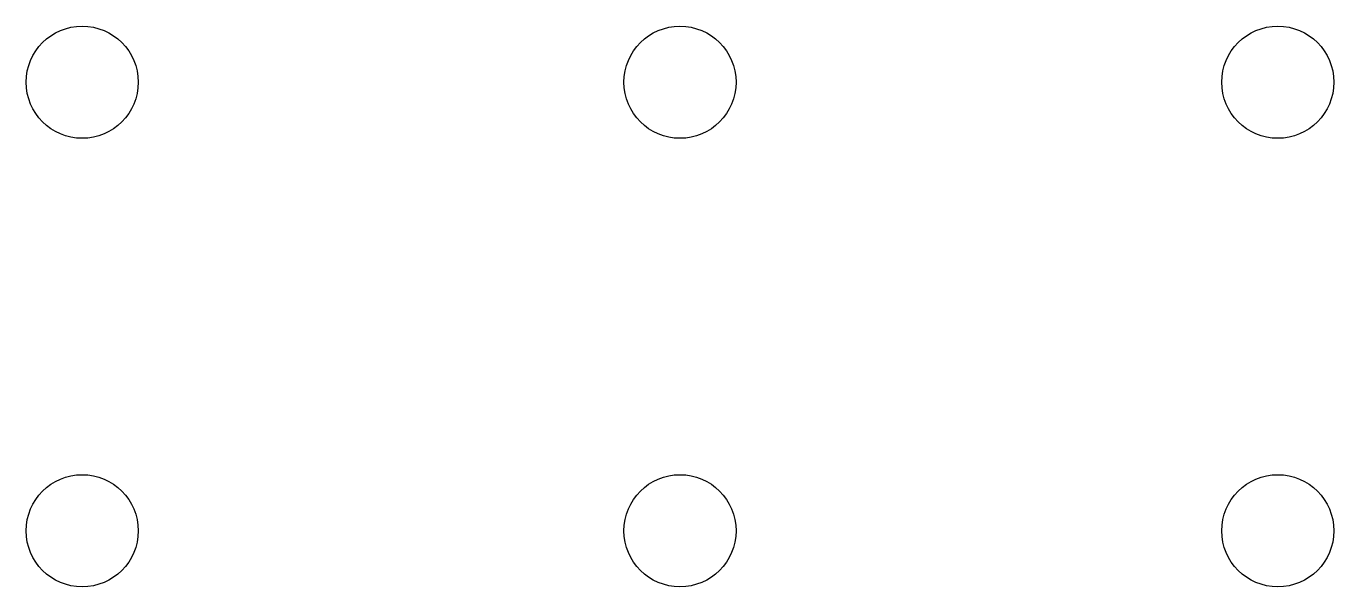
# Model space of a CAD drawing. Header units: metres. Extents: x 2.61 to 6.99, y 1.06 to 2.94.
import ezdxf

# ---------------------------------------------------------------- set-up
doc = ezdxf.new("R2010")
doc.units = ezdxf.units.M
doc.layers.add('DEFAULT', color=7, linetype='Continuous')

msp = doc.modelspace()

# ---------------------------------------------------------------- linework, layer by layer
at = {"layer": 'DEFAULT'}
for centre in [(2.8, 2.75), (4.8, 2.75), (6.8, 2.75), (2.8, 1.25), (4.8, 1.25), (6.8, 1.25)]:
    msp.add_circle(centre, 0.1875, dxfattribs=at)

doc.saveas('drawing.dxf')
